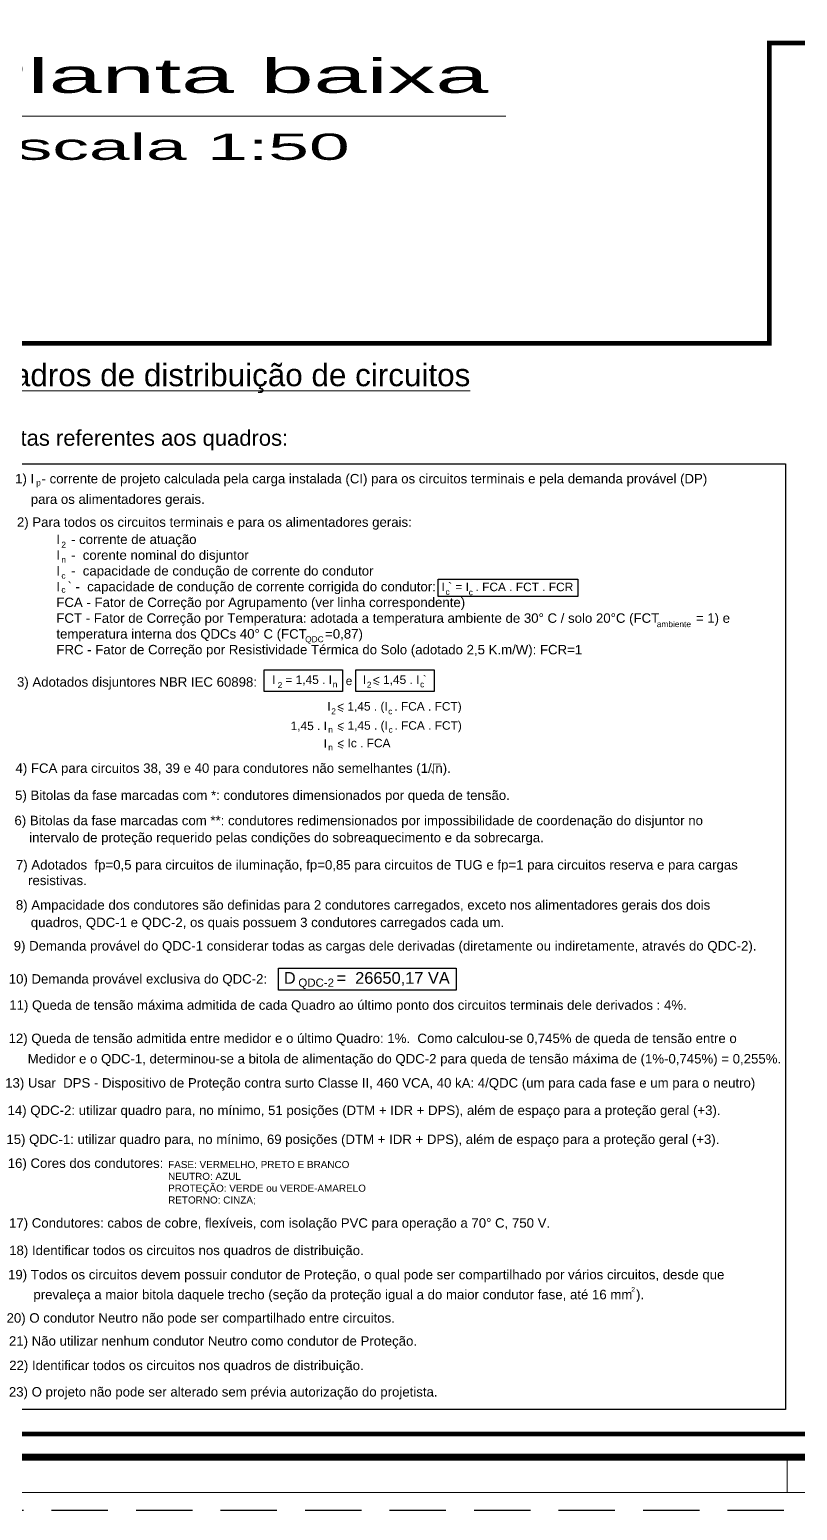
# Model space of a CAD drawing. Header units: millimetres. Extents: x 6597 to 20911, y -10306 to -132.
# Drawn here: x 9650 to 10732, y -8796 to -6709 of the extents above; entities that cross this region are included whole.
import ezdxf
from ezdxf.enums import TextEntityAlignment as Align

# ---------------------------------------------------------------- set-up
doc = ezdxf.new("R2010")
doc.units = ezdxf.units.MM
doc.header["$LTSCALE"] = 25
doc.header["$MEASUREMENT"] = 0
doc.linetypes.add('HIDDEN2', pattern=[4.7625, 3.175, -1.5875])
doc.layers.add('CIRCUITOS', color=7, linetype='Continuous')
for name, color, linetype, lineweight in [('DI-Título do diagrama', 3, 'Continuous', 0), ('DI-Título do quadro', 3, 'Continuous', 0), ('TEXTO', 7, 'Continuous', 30)]:
    doc.layers.add(name, color=color, linetype=linetype, lineweight=lineweight)
doc.styles.add('ETECARIAL', font='arial.ttf')
doc.styles.add('STYLE2', font='arial.ttf', dxfattribs={"height": 10})

msp = doc.modelspace()

# ---------------------------------------------------------------- linework, layer by layer
at = {"color": 7, "lineweight": 0}
for p, q in [((10717.4, -8721), (10717.4, -8771)), ((15688.6, -8771), (9392.5, -8771))]:
    msp.add_line(p, q, dxfattribs=at)
at = {"linetype": 'HIDDEN2'}
msp.add_line((15713.6, -8796), (9367.5, -8796), dxfattribs=at)
at = {"layer": 'CIRCUITOS'}
for p, q in [((9599.1, -7321.4), (10715.4, -7321.4)), ((10715.4, -7321.4), (10715.4, -8653.6)), ((10715.4, -8653.6), (9599.1, -8653.6))]:
    msp.add_line(p, q, dxfattribs=at)
for points in [[(10225.9, -7483.5), (10422.9, -7483.5), (10422.9, -7508.3), (10225.9, -7508.3)], [(9980.5, -7611.7), (10090.9, -7611.7), (10090.9, -7641.8), (9980.5, -7641.8)], [(10109.9, -7611.7), (10220.2, -7611.7), (10220.2, -7641.8), (10109.9, -7641.8)], [(10000.9, -8031.7), (10251.4, -8031.7), (10251.4, -8062.8), (10000.9, -8062.8)]]:
    msp.add_lwpolyline(points, close=True, dxfattribs=at)
at = {"layer": 'CIRCUITOS', "const_width": 1.06}
for points in [[(10134.7, -7629.7), (10142.1, -7632.8)], [(10084.5, -7667.1), (10091.9, -7670.3)], [(10084.5, -7694.1), (10091.9, -7697.2)], [(10084.5, -7718.9), (10091.9, -7722.1)], [(10216.3, -7753.1), (10219, -7757.3), (10219, -7744.1), (10229.5, -7744.1)]]:
    msp.add_lwpolyline(points, dxfattribs=at)
at = {"layer": 'DI-Título do quadro', "color": 7}
msp.add_lwpolyline([(9566.4, -6831.2), (10321.1, -6831.2)], dxfattribs=at)
at = {"layer": 'TEXTO', "color": 7, "const_width": 10}
msp.add_lwpolyline([(9517.5, -8721), (15641.6, -8721), (15641.6, -4616), (9517.5, -4616)], close=True, dxfattribs=at)
at = {"layer": 'TEXTO'}
msp.add_lwpolyline([(9561.1, -8688.4, 6.6, 6.6, 0), (12609.7, -8688.4, 6.6, 6.6, 0), (12609.7, -6728.1, 6.6, 6.6, 0), (10692.5, -6728.1, 6.6, 6.6, 0), (10692.5, -7151.2, 6.6, 6.6, 0), (9561.1, -7151.2, 3, 3, 0), (9561.1, -8688.4, 3, 3, 0)], format="xyseb", dxfattribs=at)

# ---------------------------------------------------------------- texts
at = {"layer": 'CIRCUITOS', "style": 'ETECARIAL'}
for s, height, p in [('1) I  - corrente de projeto calculada pela carga instalada (CI) para os circuitos terminais e pela demanda provável (DP) ', 13.3198, (10120, -7342.1)), ('para os alimentadores gerais. ', 13.32, (9777, -7371)), ('2) Para todos os circuitos terminais e para os alimentadores gerais: ', 13.32, (9913.1, -7403.3)), ('3) Adotados disjuntores NBR IEC 60898: ', 13.32, (9804.1, -7628.6)), ('4) FCA para circuitos 38, 39 e 40 para condutores não semelhantes (1/ n).', 13.32, (9937, -7750)), ('5) Bitolas da fase marcadas com *: condutores dimensionados por queda de tensão.', 13.32, (9978.3, -7788.2)), ('6) Bitolas da fase marcadas com **: condutores redimensionados por impossibilidade de coordenação do disjuntor no ', 13.3198, (10116.5, -7823.8)), (' intervalo de proteção requerido pelas condições do sobreaquecimento e da sobrecarga.', 13.32, (10009.6, -7847.8))]:
    msp.add_text(s, height=height, dxfattribs=at).set_placement(p, align=Align.MIDDLE_CENTER)
for s, height, p in [('p', 8.39, (9659.5, -7351.7)), ('2', 8.39, (9695, -7439.3)), ('n', 8.39, (9695, -7460.4)), ('c', 8.39, (9695, -7483.1)), (' I ` = I  . FCA . FCT . FCR', 11.988, (10226, -7500.6)), ('c', 8.39, (9695, -7502.7)), ('c', 8.39, (10236.2, -7505.8)), ('c', 8.39, (10268.9, -7506.4)), ('ambiente', 8.39, (10533.9, -7551.3)), ('QDC', 8.39, (10038.5, -7572.6)), (' I   = 1,45 . I', 11.988, (9987.4, -7631.4)), ('2', 8.39, (9999.7, -7637.2)), ('n', 8.39, (10077.4, -7636.1)), ('e', 12, (10095.6, -7633)), (' I  < 1,45 . I `', 11.988, (10115.2, -7631.4)), ('2', 8.39, (10125.4, -7636.7)), ('c', 8.39, (10200.4, -7636.1)), (' I  < 1,45 . (I  . FCA . FCT)', 11.988, (10065, -7668.9)), ('2', 8.39, (10075.2, -7674.1)), ('c', 8.39, (10155.5, -7674.1)), ('1,45 . I', 11.99, (10018, -7696.4)), ('n', 8.39, (10071, -7700)), ('   < 1,45 . (I  . FCA . FCT)', 11.988, (10069.8, -7695.9)), ('c', 8.39, (10156, -7700)), ('I', 12, (10064.5, -7721.2)), ('n', 8.39, (10071, -7724.8)), ('   < Ic . FCA', 11.988, (10069.8, -7720.7)), ('D         =  26650,17 VA', 16.5, (10008.4, -8053.9)), ('QDC-2', 11.55, (10028.9, -8058.1))]:
    msp.add_text(s, height=height, dxfattribs=at).set_placement(p)
for s, insert, char_height, width, attachment_point in [('I   - corrente de atuação \\PI   -  corente nominal do disjuntor\\PI   -  capacidade de condução de corrente do condutor\\PI  ` -  capacidade de condução de corrente corrigida do condutor:\\PFCA - Fator de Correção por Agrupamento (ver linha correspondente)\\PFCT - Fator de Correção por Temperatura: adotada a temperatura ambiente de 30° C / solo 20°C (FCT          = 1) e temperatura interna dos QDCs 40° C (FCT     =0,87) \\PFRC - Fator de Correção por Resistividade Térmica do Solo (adotado 2,5 K.m/W): FCR=1 ', (9687.9, -7420.9), 13.3198, 982.588, 1), ('7) Adotados  fp=0,5 para circuitos de iluminação, fp=0,85 para circuitos de TUG e fp=1 para circuitos reserva e para cargas ', (10139.5, -7888.3), 13.3198, 1255.097, 5), (' resistivas. ', (9686.8, -7908.3), 13.32, 1255.097, 5), ('8) Ampacidade dos condutores são definidas para 2 condutores carregados, exceto nos alimentadores gerais dos dois', (10120.1, -7944.8), 13.3198, 1671.501, 5), ('quadros, QDC-1 e QDC-2, os quais possuem 3 condutores carregados cada um.', (9985.4, -7969.4), 13.32, 1671.501, 5), ('9) Demanda provável do QDC-1 considerar todas as cargas dele derivadas (diretamente ou indiretamente, através do QDC-2).', (10151.1, -8002.4), 13.3198, 1255.097, 5), ('10) Demanda provável exclusiva do QDC-2: ', (9802.8, -8049), 13.32, 1255.097, 5), ('11) Queda de tensão máxima admitida de cada Quadro ao último ponto dos circuitos terminais dele derivados : {\\C5;4%\\C0;.}', (10098.8, -8085.9), 13.3198, 1255.097, 5), ('\\pxql;12) Queda de tensão admitida entre medidor e o último Quadro: {\\C5;1%\\C7;. } Como calculou-se {\\C1;0,745%} de queda de tensão entre o   ', (10160.4, -8132.8), 13.3198, 1079.682, 5), ('Medidor e o QDC-1, determinou-se a bitola de alimentação do QDC-2 para queda de tensão máxima de (1%-0,745%) = {\\C1;0,255%}.', (10178.3, -8161.6), 13.3198, 1079.682, 5), ('13) Usar  DPS - Dispositivo de Proteção contra surto Classe II, 460 VCA, 40 kA: 4/QDC (um para cada fase e um para o neutro)', (10144.2, -8195.6), 13.3198, 1255.097, 5), ('14) QDC-2: {\\C1;utilizar quadro para, no mínimo, 51 posições (DTM + IDR + DPS), além de espaço para a proteção geral (+3)}.', (10121.4, -8234.2), 13.3198, 1255.097, 5), ('\\pxt44;15) QDC-1: {\\C1;utilizar quadro para, no mínimo, 69 posições (DTM + IDR + DPS), além de espaço para a proteção geral (+3)\\C0;.}', (10119.8, -8275.1), 13.3198, 1255.097, 5), ('\\pxt44;16) Cores dos condutores:', (9729, -8308.7), 13.32, 1255.097, 5), ('^IFASE: VERMELHO, PRETO E BRANCO\\P^INEUTRO: AZUL   \\P^IPROTEÇÃO: VERDE ou VERDE-AMARELO    \\P^IRETORNO: CINZA;', (9805.4, -8303.6), 10, 377.591, 1), ('\\pxt44;17) Condutores: cabos de cobre, flexíveis, com isolação PVC para operação a 70° C, 750 V.', (10002.4, -8393), 13.32, 1255.097, 5), ('\\pxt44;18) Identificar todos os circuitos nos quadros de distribuição.', (9871.2, -8431.6), 13.32, 1255.097, 5), ('\\pxt44;19) Todos os circuitos devem possuir condutor de Proteção, o qual pode ser compartilhado por vários circuitos, desde que', (10124.5, -8465.8), 13.3198, 1255.097, 5), ('\\pxt44;prevaleça a maior bitola daquele trecho (seção da proteção igual a do maior condutor fase, até 16 mm ).', (10085.8, -8493.9), 13.3198, 1008.678, 5), ('\\pxt44;2', (10500.6, -8484.6), 6.66, 37.221, 5), ('\\pxt44;20) O condutor Neutro não pode ser compartilhado entre circuitos.', (9891.3, -8526.8), 13.32, 1255.097, 5), ('\\pxt44;21) Não utilizar nenhum condutor Neutro como condutor de Proteção.', (9908.6, -8559.3), 13.32, 1255.097, 5), ('\\pxt44;22) Identificar todos os circuitos nos quadros de distribuição.', (9871.2, -8593.7), 13.32, 1255.097, 5), ('\\pxt44;23) O projeto não pode ser alterado sem prévia autorização do projetista.', (9923, -8631), 13.32, 1255.097, 5)]:
    msp.add_mtext(s, dxfattribs=dict(at, insert=insert, char_height=char_height, width=width, attachment_point=attachment_point))
at = {"layer": 'DI-Título do diagrama', "style": 'ETECARIAL'}
for s, height, p in [('%%UQuadros de distribuição de circuitos', 31.68, (9567.7, -7211.8)), ('Notas referentes aos quadros:', 22.176, (9597.8, -7295.7))]:
    msp.add_text(s, height=height, dxfattribs=at).set_placement(p)
at = {"layer": 'TEXTO', "style": 'STYLE2', "width": 2}
for s, height, p in [('Planta baixa', 48.048, (9557.8, -6798.4)), ('Escala 1:50', 36.96, (9561.7, -6892.8))]:
    msp.add_text(s, height=height, dxfattribs=at).set_placement(p)

doc.saveas('drawing.dxf')
